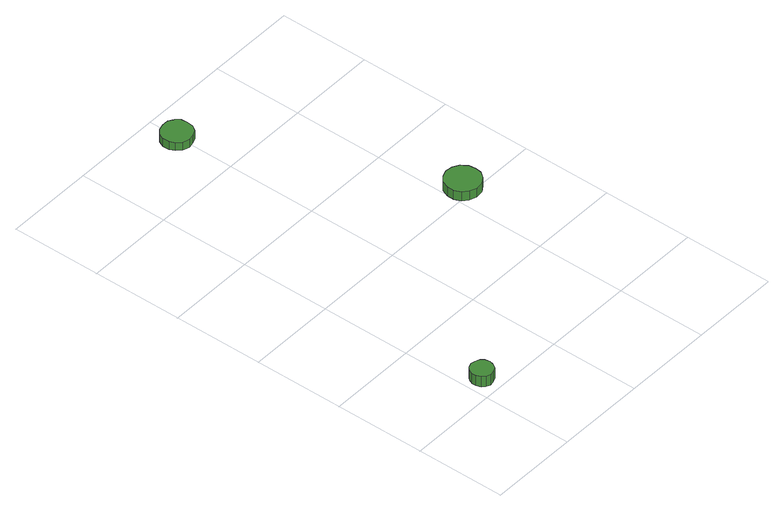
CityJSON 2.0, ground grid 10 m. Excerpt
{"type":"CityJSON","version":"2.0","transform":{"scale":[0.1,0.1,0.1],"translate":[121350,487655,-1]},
"CityObjects":{
"tree1":{"type":"SolitaryVegetationObject","attributes":{"function":"something"},"geometry":[{"type":"MultiSurface","lod":"1","boundaries":[[[0,1,2,3,4,5,6,7,8,9,10,11,12,13,14]],[[15,16,17,18,19,20,21,22,23,24,25,26,27,28,29]],[[0,29,28,1]],[[1,28,27,2]],[[2,27,26,3]],[[3,26,25,4]],[[4,25,24,5]],[[5,24,23,6]],[[6,23,22,7]],[[7,22,21,8]],[[8,21,20,9]],[[9,20,19,10]],[[10,19,18,11]],[[11,18,17,12]],[[12,17,16,13]],[[13,16,15,14]],[[14,15,29,0]]]}]},
"tree2":{"type":"SolitaryVegetationObject","attributes":{"function":"something"},"geometry":[{"type":"MultiSurface","lod":"1","boundaries":[[[30,31,32,33,34,35,36,37,38,39,40,41,42,43,44]],[[45,46,47,48,49,50,51,52,53,54,55,56,57,58,59]],[[30,59,58,31]],[[31,58,57,32]],[[32,57,56,33]],[[33,56,55,34]],[[34,55,54,35]],[[35,54,53,36]],[[36,53,52,37]],[[37,52,51,38]],[[38,51,50,39]],[[39,50,49,40]],[[40,49,48,41]],[[41,48,47,42]],[[42,47,46,43]],[[43,46,45,44]],[[44,45,59,30]]]}]},
"tree3":{"type":"SolitaryVegetationObject","attributes":{"function":"something"},"geometry":[{"type":"MultiSurface","lod":"1","boundaries":[[[60,61,62,63,64,65,66,67,68,69,70,71,72,73,74]],[[75,76,77,78,79,80,81,82,83,84,85,86,87,88,89]],[[60,89,88,61]],[[61,88,87,62]],[[62,87,86,63]],[[63,86,85,64]],[[64,85,84,65]],[[65,84,83,66]],[[66,83,82,67]],[[67,82,81,68]],[[68,81,80,69]],[[69,80,79,70]],[[70,79,78,71]],[[71,78,77,72]],[[72,77,76,73]],[[73,76,75,74]],[[74,75,89,60]]]}]}
},
"vertices":[
[31,22,20],[30,27,20],[27,31,20],[22,33,20],[17,34,20],[12,32,20],[9,29,20],[7,24,20],[7,19,20],[9,14,20],[12,11,20],[17,9,20],[22,10,20],[27,12,20],[30,17,20],[30,17,7],[27,12,7],[22,10,7],[17,9,7],[12,11,7],[9,14,7],[7,19,7],[7,24,7],[9,29,7],[12,32,7],[17,34,7],[22,33,7],[27,31,7],[30,27,7],[31,22,7],
[113,464,19],[112,471,19],[108,476,19],[102,480,19],[95,480,19],[88,478,19],[83,474,19],[80,467,19],[80,460,19],[83,454,19],[88,449,19],[95,447,19],[102,448,19],[108,451,19],[112,457,19],[112,457,9],[108,451,9],[102,448,9],[95,447,9],[88,449,9],[83,454,9],[80,460,9],[80,467,9],[83,474,9],[88,478,9],[95,480,9],[102,480,9],[108,476,9],[112,471,9],[113,464,9],
[237,210,19],[236,218,19],[231,225,19],[224,229,19],[216,230,19],[208,227,19],[202,222,19],[199,214,19],[199,206,19],[202,199,19],[208,194,19],[216,191,19],[224,192,19],[231,196,19],[236,203,19],[236,203,8],[231,196,8],[224,192,8],[216,191,8],[208,194,8],[202,199,8],[199,206,8],[199,214,8],[202,222,8],[208,227,8],[216,230,8],[224,229,8],[231,225,8],[236,218,8],[237,210,8]
]}
